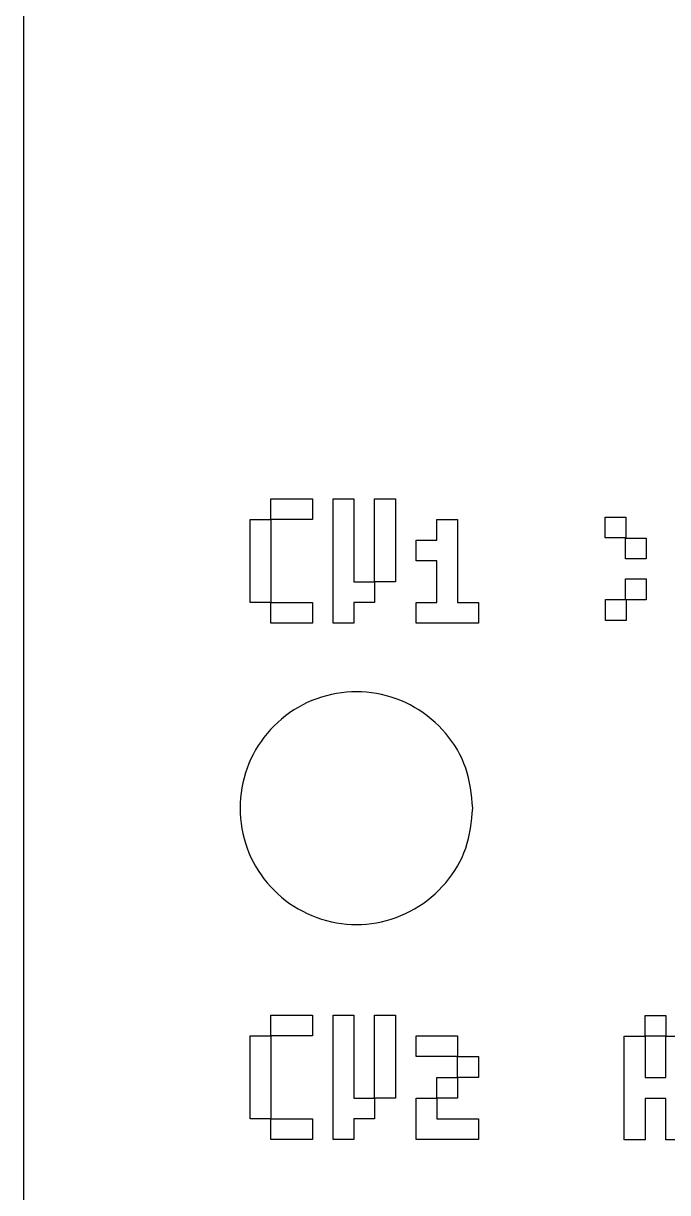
# Model space of a CAD drawing. Extents: x 3 to 110, y 3 to 131.
# Drawn here: x 3.04 to 20.54, y 24.04 to 55.83 of the extents above; entities that cross this region are included whole.
import ezdxf

# ---------------------------------------------------------------- set-up
doc = ezdxf.new("R2010")
doc.units = 0
doc.layers.add('engravings', color=7, linetype='CONTINUOUS')
doc.layers.add('Layer_1', color=7, linetype='CONTINUOUS')

msp = doc.modelspace()

# ---------------------------------------------------------------- linework, layer by layer
at = {"layer": 'engravings', "color": 1}
for p, q in [((9.764591, 42.3401), (9.764591, 42.90376)), ((9.764591, 42.90376), (10.891915, 42.90376)), ((10.891915, 42.90376), (10.891915, 42.3401)), ((11.455576, 39.52179), (11.455576, 42.90376)), ((11.455576, 42.90376), (12.019238, 42.90376)), ((12.019238, 42.90376), (12.019238, 40.64911)), ((12.5829, 40.64911), (12.5829, 42.90376)), ((12.5829, 42.90376), (13.146562, 42.90376)), ((13.146562, 42.90376), (13.146562, 40.64911)), ((9.200929, 40.08545), (9.200929, 42.3401)), ((9.200929, 42.3401), (9.764591, 42.3401)), ((9.764591, 42.3401), (9.764591, 40.08545)), ((10.891915, 42.3401), (9.764591, 42.3401)), ((14.273885, 41.77644), (14.273885, 42.3401)), ((14.273885, 42.3401), (14.837547, 42.3401)), ((14.837547, 42.3401), (14.837547, 40.08545)), ((18.84588, 41.840884), (18.84588, 42.405376)), ((18.84588, 42.405376), (19.410373, 42.405376)), ((19.410373, 42.405376), (19.410373, 41.840884)), ((13.710223, 41.21277), (13.710223, 41.77644)), ((13.710223, 41.77644), (14.273885, 41.77644)), ((19.410373, 41.840884), (18.84588, 41.840884)), ((19.399814, 41.267514), (19.399814, 41.832006)), ((19.399814, 41.832006), (19.964306, 41.832006)), ((19.964306, 41.832006), (19.964306, 41.267514)), ((14.273885, 41.21277), (13.710223, 41.21277)), ((14.273885, 40.08545), (14.273885, 41.21277)), ((19.964306, 41.267514), (19.399814, 41.267514)), ((19.399814, 40.159646), (19.399814, 40.724139)), ((19.399814, 40.724139), (19.964306, 40.724139)), ((19.964306, 40.724139), (19.964306, 40.159646)), ((12.019238, 40.64911), (12.5829, 40.64911)), ((12.5829, 40.64911), (12.5829, 40.08545)), ((13.146562, 40.64911), (12.5829, 40.64911)), ((9.764591, 40.08545), (9.200929, 40.08545)), ((9.764591, 39.52179), (9.764591, 40.08545)), ((9.764591, 40.08545), (10.891915, 40.08545)), ((10.891915, 40.08545), (10.891915, 39.52179)), ((12.5829, 40.08545), (12.019238, 40.08545)), ((12.019238, 40.08545), (12.019238, 39.52179)), ((13.710223, 39.52179), (13.710223, 40.08545)), ((13.710223, 40.08545), (14.273885, 40.08545)), ((14.837547, 40.08545), (15.401209, 40.08545)), ((15.401209, 40.08545), (15.401209, 39.52179)), ((18.855598, 39.595994), (18.855598, 40.160487)), ((18.855598, 40.160487), (19.420091, 40.160487)), ((19.964306, 40.159646), (19.399814, 40.159646)), ((19.420091, 40.160487), (19.420091, 39.595994)), ((10.891915, 39.52179), (9.764591, 39.52179)), ((12.019238, 39.52179), (11.455576, 39.52179)), ((15.401209, 39.52179), (13.710223, 39.52179)), ((19.420091, 39.595994), (18.855598, 39.595994)), ((9.764591, 28.30268), (9.764591, 28.86635)), ((9.764591, 28.86635), (10.891915, 28.86635)), ((10.891915, 28.86635), (10.891915, 28.30268)), ((11.455576, 25.48438), (11.455576, 28.86635)), ((11.455576, 28.86635), (12.019238, 28.86635)), ((12.019238, 28.86635), (12.019238, 26.6117)), ((12.5829, 26.6117), (12.5829, 28.86635)), ((12.5829, 28.86635), (13.146562, 28.86635)), ((13.146562, 28.86635), (13.146562, 26.6117)), ((19.931565, 28.29456), (19.931565, 28.85859)), ((19.931565, 28.85859), (20.495592, 28.85859)), ((20.495592, 28.85859), (20.495592, 28.29456)), ((9.200929, 26.04804), (9.200929, 28.30268)), ((9.200929, 28.30268), (9.764591, 28.30268)), ((9.764591, 28.30268), (9.764591, 26.04804)), ((10.891915, 28.30268), (9.764591, 28.30268)), ((13.710223, 27.73902), (13.710223, 28.30268)), ((13.710223, 28.30268), (14.837547, 28.30268)), ((14.837547, 28.30268), (14.837547, 27.73902)), ((19.367538, 25.47443), (19.367538, 28.29456)), ((19.367538, 28.29456), (19.931565, 28.29456)), ((19.931565, 28.29456), (19.931565, 27.16651)), ((20.495592, 28.29456), (19.931565, 28.29456)), ((20.495592, 27.16651), (20.495592, 28.29456)), ((20.495592, 28.29456), (21.059618, 28.29456)), ((14.837547, 27.73902), (13.710223, 27.73902)), ((14.837547, 27.17536), (14.837547, 27.73902)), ((14.837547, 27.73902), (15.401209, 27.73902)), ((15.401209, 27.73902), (15.401209, 27.17536)), ((14.273885, 26.6117), (14.273885, 27.17536)), ((14.273885, 27.17536), (14.837547, 27.17536)), ((15.401209, 27.17536), (14.837547, 27.17536)), ((14.837547, 27.17536), (14.837547, 26.6117)), ((19.931565, 27.16651), (20.495592, 27.16651)), ((12.019238, 26.6117), (12.5829, 26.6117)), ((12.5829, 26.6117), (12.5829, 26.04804)), ((13.146562, 26.6117), (12.5829, 26.6117)), ((13.710223, 25.48438), (13.710223, 26.6117)), ((13.710223, 26.6117), (14.273885, 26.6117)), ((14.273885, 26.6117), (14.273885, 26.04804)), ((14.837547, 26.6117), (14.273885, 26.6117)), ((20.495592, 26.60248), (19.931565, 26.60248)), ((19.931565, 26.60248), (19.931565, 25.47443)), ((20.495592, 25.47443), (20.495592, 26.60248)), ((9.764591, 26.04804), (9.200929, 26.04804)), ((9.764591, 25.48438), (9.764591, 26.04804)), ((9.764591, 26.04804), (10.891915, 26.04804)), ((10.891915, 26.04804), (10.891915, 25.48438)), ((12.5829, 26.04804), (12.019238, 26.04804)), ((12.019238, 26.04804), (12.019238, 25.48438)), ((14.273885, 26.04804), (15.401209, 26.04804)), ((15.401209, 26.04804), (15.401209, 25.48438)), ((10.891915, 25.48438), (9.764591, 25.48438)), ((12.019238, 25.48438), (11.455576, 25.48438)), ((15.401209, 25.48438), (13.710223, 25.48438)), ((19.931565, 25.47443), (19.367538, 25.47443)), ((21.059618, 25.47443), (20.495592, 25.47443))]:
    msp.add_line(p, q, dxfattribs=at)
at = {"layer": 'Layer_1', "color": 7}
for p, q in [((3.03694, 131.23544), (3.03694, 2.73543)), ((15.250342, 34.49373), (15.250342, 34.49373))]:
    msp.add_line(p, q, dxfattribs=at)
msp.add_open_spline([(15.250342, 34.49373), (15.212552, 34.123937), (15.137511, 33.389643), (14.555321, 32.419263), (13.702896, 31.69781), (12.647327, 31.315176), (11.52725, 31.315176), (10.473161, 31.69781), (9.614832, 32.419263), (9.054575, 33.389643), (8.858961, 34.49373), (9.054575, 35.597817), (9.614832, 36.568197), (10.473161, 37.28965), (11.52725, 37.672284), (12.647327, 37.672284), (13.702896, 37.28965), (14.555321, 36.568197), (15.137511, 35.597817), (15.212552, 34.863523), (15.250342, 34.49373)], degree=3, knots=[0, 0, 0, 0, 1.10375, 2.191703, 3.295453, 4.399203, 5.487156, 6.590906, 7.694656, 8.78261, 9.886359, 10.990109, 12.078063, 13.181812, 14.285562, 15.373516, 16.477266, 17.581015, 18.668969, 19.772719, 19.772719, 19.772719, 19.772719], dxfattribs=at)

doc.saveas('drawing.dxf')
